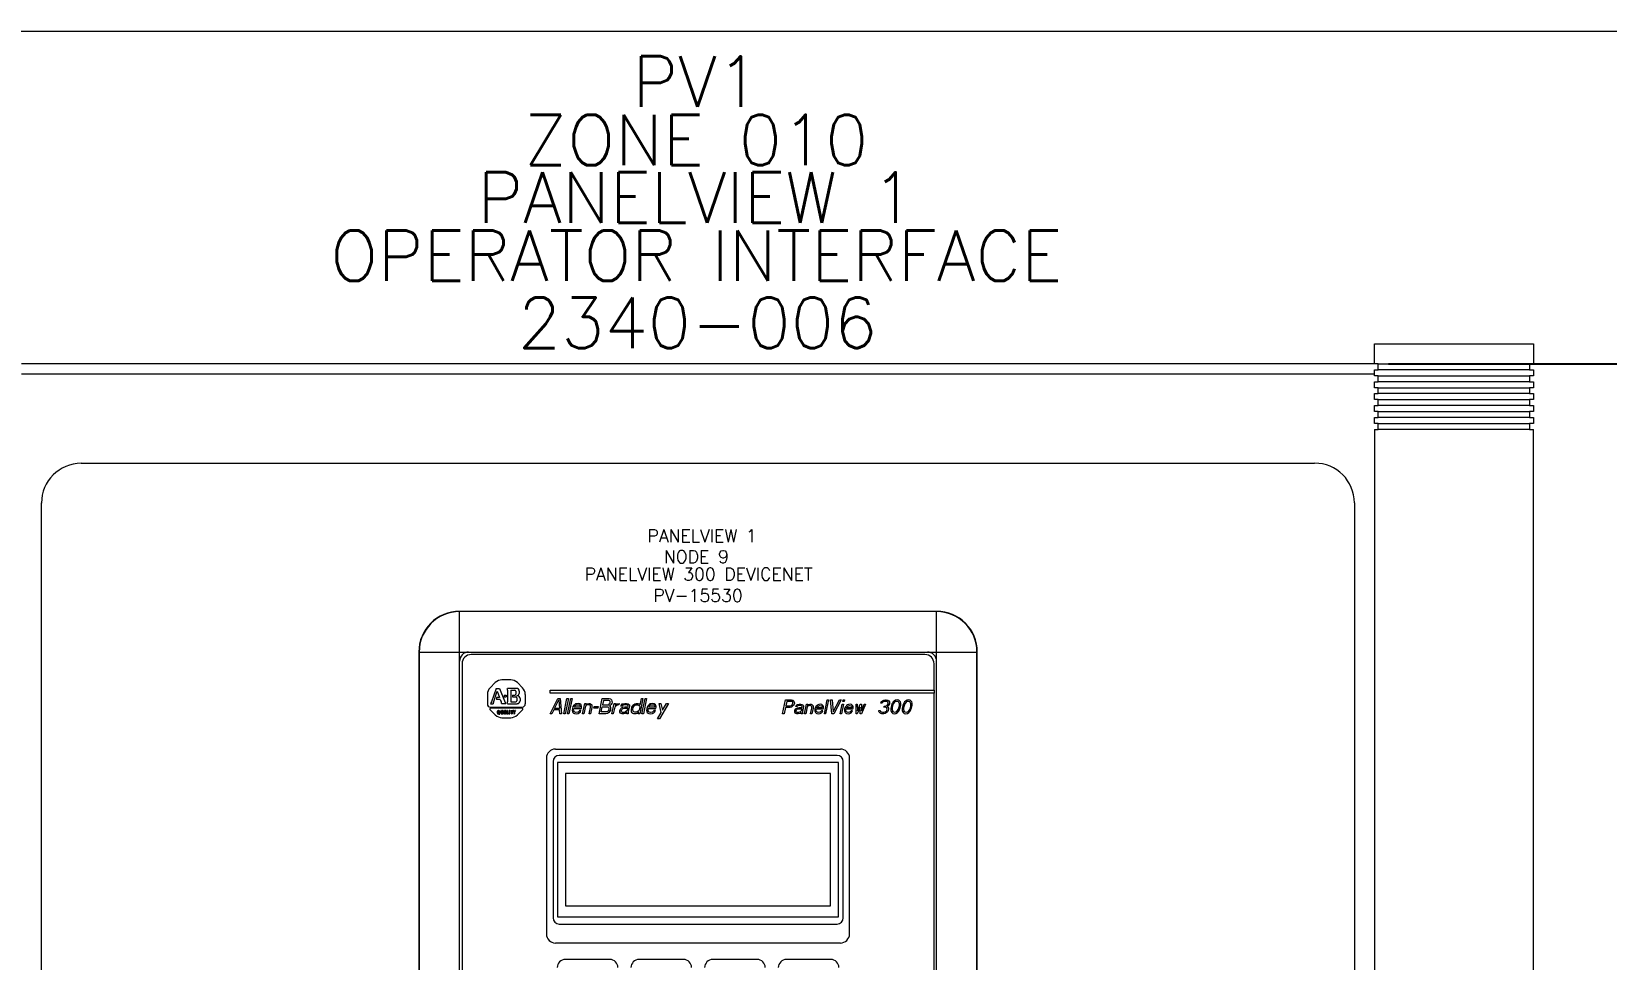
# Model space of a CAD drawing. Header units: inches. Extents: x 0 to 51, y 0 to 34.5.
# Drawn here: x 9.41 to 24.99, y 25.31 to 34.5 of the extents above; entities that cross this region are included whole.
import ezdxf
from ezdxf.enums import TextEntityAlignment as Align

# ---------------------------------------------------------------- set-up
doc = ezdxf.new("R2010")
doc.units = ezdxf.units.IN
doc.header["$MEASUREMENT"] = 0
doc.layers.get('0').update_dxf_attribs({"lineweight": 5})
doc.layers.get('Defpoints').update_dxf_attribs({"lineweight": 5})
for name, color, linetype, lineweight in [('DESC', 1, 'Continuous', 5), ('LOC', 252, 'Continuous', 5), ('PDESC', 1, 'Continuous', 5), ('PSYMS', 7, 'Continuous', 5), ('PTAG', 51, 'Continuous', 5), ('SYMS', 7, 'Continuous', 5), ('TAGS', 2, 'Continuous', 5), ('Title_Block_Info', 2, 'Continuous', 5)]:
    doc.layers.add(name, color=color, linetype=linetype, lineweight=lineweight)
doc.styles.add('BASE-TXT1', font='romans.shx', dxfattribs={"width": 0.9})
doc.styles.get("Standard").update_dxf_attribs({"font": 'romans.shx'})
doc.styles.add('WD', font='romans.shx')
doc.dimstyles.new('STANDARD$0', dxfattribs={"dimtxt": 0.2, "dimasz": 0.15, "dimexe": 0.1, "dimexo": 0.1, "dimgap": 0.1, "dimtad": 0, "dimtih": 1, "dimtoh": 1, "dimzin": 0, "dimdsep": 46, "dimtxsty": 'BASE-TXT1', "dimcen": 0.09, "dimclrd": 256, "dimclre": 256, "dimclrt": 256, "dimadec": 0, "dimazin": 0, "dimtfac": 1, "dimtdec": 1, "dimtofl": 0, "dimtmove": 0, "dimatfit": 3, "dimfxl": 0, "dimtolj": 1, "dimtzin": 0, "dimarcsym": 0})

# ---------------------------------------------------------------- blocks, each defined once
blk = doc.blocks.new('pv300')
at = {"color": 7, "linetype": 'Continuous'}
for p, q in [((-2.359, -5.496), (-2.359, 2.26)), ((2.361, 2.26), (-2.359, 2.26)), ((2.361, 2.257), (-2.359, 2.257)), ((2.361, -5.496), (2.361, 2.26)), ((-2.762, 1.857), (-2.762, -5.093)), ((-2.762, 1.857), (2.764, 1.857)), ((-2.759, 1.857), (-2.759, -5.093)), ((-2.334, 1.742), (-2.334, -4.978)), ((2.246, 1.832), (-2.244, 1.832)), ((2.336, 1.479), (2.336, 1.742)), ((2.761, -5.093), (2.761, 1.857)), ((2.764, -5.093), (2.764, 1.857)), ((2.336, -4.978), (2.336, 1.449)), ((1.377, 0.834), (-1.374, 0.834)), ((-1.434, 0.774), (-1.434, -0.775)), ((-1.391, 0.764), (-1.391, -0.764)), ((1.392, 0.764), (-1.391, 0.764)), ((1.392, -0.764), (1.392, 0.764)), ((1.437, -0.775), (1.437, 0.774)), ((-1.391, -0.764), (1.392, -0.764)), ((-1.374, -0.835), (1.377, -0.835)), ((-0.872, -1.186), (-1.312, -1.186)), ((-0.143, -1.186), (-0.583, -1.186)), ((0.586, -1.186), (0.146, -1.186)), ((1.315, -1.186), (0.875, -1.186))]:
    blk.add_line(p, q, dxfattribs=at)
at = {"color": 4, "linetype": 'Continuous'}
for p, q in [((-1.853, 1.582), (-1.939, 1.582)), ((-2.084, 1.437), (-2.084, 1.344)), ((-2.005, 1.555), (-2.056, 1.504)), ((-1.996, 1.497), (-2.042, 1.364)), ((-2.024, 1.358), (-1.987, 1.469)), ((-1.996, 1.497), (-1.964, 1.497)), ((-1.995, 1.406), (-1.995, 1.389)), ((-1.963, 1.406), (-1.995, 1.406)), ((-1.987, 1.469), (-1.963, 1.406)), ((-1.964, 1.497), (-1.908, 1.359)), ((-1.919, 1.431), (-1.919, 1.415)), ((-1.919, 1.431), (-1.897, 1.431)), ((-1.919, 1.415), (-1.897, 1.415)), ((-1.897, 1.431), (-1.897, 1.415)), ((-1.796, 1.497), (-1.886, 1.497)), ((-1.883, 1.479), (-1.883, 1.363)), ((-1.85, 1.48), (-1.85, 1.364)), ((-1.85, 1.48), (-1.813, 1.48)), ((-1.836, 1.431), (-1.836, 1.415)), ((-1.836, 1.431), (-1.813, 1.431)), ((-1.836, 1.415), (-1.803, 1.415)), ((-1.803, 1.47), (-1.803, 1.441)), ((-1.788, 1.425), (-1.793, 1.425)), ((-1.793, 1.405), (-1.793, 1.374)), ((-1.736, 1.504), (-1.787, 1.555)), ((-1.769, 1.47), (-1.769, 1.448)), ((-1.709, 1.437), (-1.709, 1.344)), ((-1.462, 1.449), (-1.462, 1.479)), ((-1.462, 1.479), (2.336, 1.479)), ((2.336, 1.449), (-1.462, 1.449)), ((2.336, 1.479), (2.336, 1.449)), ((-2.058, 1.287), (-2.005, 1.235)), ((-2.054, 1.346), (-2.026, 1.346)), ((-2.053, 1.313), (-1.74, 1.313)), ((-1.74, 1.301), (-2.053, 1.301)), ((-1.956, 1.389), (-1.995, 1.389)), ((-1.985, 1.252), (-1.985, 1.271)), ((-1.977, 1.278), (-1.97, 1.278)), ((-1.977, 1.275), (-1.977, 1.252)), ((-1.977, 1.275), (-1.97, 1.275)), ((-1.977, 1.252), (-1.97, 1.252)), ((-1.97, 1.275), (-1.97, 1.252)), ((-1.962, 1.271), (-1.962, 1.252)), ((-1.956, 1.389), (-1.946, 1.363)), ((-1.951, 1.278), (-1.951, 1.252)), ((-1.943, 1.278), (-1.951, 1.278)), ((-1.943, 1.349), (-1.902, 1.349)), ((-1.943, 1.278), (-1.943, 1.248)), ((-1.936, 1.248), (-1.943, 1.248)), ((-1.936, 1.278), (-1.936, 1.248)), ((-1.928, 1.278), (-1.936, 1.278)), ((-1.928, 1.278), (-1.928, 1.252)), ((-1.913, 1.278), (-1.921, 1.245)), ((-1.902, 1.278), (-1.913, 1.278)), ((-1.913, 1.245), (-1.913, 1.248)), ((-1.913, 1.248), (-1.907, 1.248)), ((-1.912, 1.256), (-1.91, 1.267)), ((-1.908, 1.256), (-1.912, 1.256)), ((-1.91, 1.267), (-1.908, 1.256)), ((-1.906, 1.245), (-1.907, 1.248)), ((-1.902, 1.278), (-1.898, 1.245)), ((-1.891, 1.278), (-1.891, 1.245)), ((-1.883, 1.278), (-1.891, 1.278)), ((-1.885, 1.346), (-1.788, 1.346)), ((-1.883, 1.278), (-1.883, 1.248)), ((-1.876, 1.248), (-1.883, 1.248)), ((-1.876, 1.248), (-1.876, 1.245)), ((-1.868, 1.278), (-1.868, 1.245)), ((-1.861, 1.278), (-1.868, 1.278)), ((-1.861, 1.278), (-1.861, 1.245)), ((-1.853, 1.278), (-1.853, 1.275)), ((-1.853, 1.278), (-1.835, 1.278)), ((-1.846, 1.275), (-1.853, 1.275)), ((-1.85, 1.364), (-1.803, 1.364)), ((-1.846, 1.275), (-1.846, 1.245)), ((-1.838, 1.275), (-1.838, 1.245)), ((-1.835, 1.275), (-1.838, 1.275)), ((-1.835, 1.278), (-1.835, 1.275)), ((-1.831, 1.278), (-1.823, 1.26)), ((-1.823, 1.278), (-1.831, 1.278)), ((-1.823, 1.278), (-1.82, 1.269)), ((-1.823, 1.26), (-1.823, 1.245)), ((-1.82, 1.269), (-1.812, 1.278)), ((-1.805, 1.278), (-1.816, 1.264)), ((-1.816, 1.264), (-1.816, 1.245)), ((-1.805, 1.278), (-1.812, 1.278)), ((-1.787, 1.235), (-1.734, 1.287)), ((-1.76, 1.397), (-1.76, 1.374)), ((-1.462, 1.247), (-1.386, 1.397)), ((-1.446, 1.247), (-1.462, 1.247)), ((-1.426, 1.285), (-1.446, 1.247)), ((-1.37, 1.285), (-1.426, 1.285)), ((-1.421, 1.298), (-1.377, 1.384)), ((-1.37, 1.298), (-1.421, 1.298)), ((-1.386, 1.397), (-1.363, 1.397)), ((-1.377, 1.384), (-1.37, 1.298)), ((-1.367, 1.247), (-1.37, 1.285)), ((-1.35, 1.247), (-1.367, 1.247)), ((-1.363, 1.397), (-1.35, 1.247)), ((-1.327, 1.247), (-1.296, 1.397)), ((-1.313, 1.247), (-1.327, 1.247)), ((-1.281, 1.397), (-1.313, 1.247)), ((-1.296, 1.397), (-1.281, 1.397)), ((-1.291, 1.247), (-1.259, 1.397)), ((-1.277, 1.247), (-1.291, 1.247)), ((-1.245, 1.397), (-1.277, 1.247)), ((-1.259, 1.397), (-1.245, 1.397)), ((-1.243, 1.298), (-1.245, 1.279)), ((-1.245, 1.279), (-1.242, 1.266)), ((-1.237, 1.317), (-1.243, 1.298)), ((-1.242, 1.266), (-1.238, 1.26)), ((-1.238, 1.26), (-1.23, 1.253)), ((-1.228, 1.33), (-1.237, 1.317)), ((-1.231, 1.292), (-1.229, 1.298)), ((-1.23, 1.282), (-1.231, 1.292)), ((-1.228, 1.276), (-1.23, 1.282)), ((-1.23, 1.253), (-1.223, 1.25)), ((-1.229, 1.298), (-1.153, 1.298)), ((-1.221, 1.336), (-1.228, 1.33)), ((-1.222, 1.266), (-1.228, 1.276)), ((-1.224, 1.311), (-1.223, 1.314)), ((-1.165, 1.311), (-1.224, 1.311)), ((-1.223, 1.314), (-1.219, 1.32)), ((-1.223, 1.25), (-1.206, 1.247)), ((-1.217, 1.263), (-1.222, 1.266)), ((-1.211, 1.343), (-1.221, 1.336)), ((-1.219, 1.32), (-1.209, 1.33)), ((-1.207, 1.26), (-1.217, 1.263)), ((-1.202, 1.346), (-1.211, 1.343)), ((-1.209, 1.33), (-1.202, 1.333)), ((-1.186, 1.263), (-1.207, 1.26)), ((-1.206, 1.247), (-1.186, 1.25)), ((-1.185, 1.349), (-1.202, 1.346)), ((-1.202, 1.333), (-1.19, 1.336)), ((-1.19, 1.336), (-1.174, 1.333)), ((-1.176, 1.269), (-1.186, 1.263)), ((-1.186, 1.25), (-1.174, 1.256)), ((-1.169, 1.346), (-1.185, 1.349)), ((-1.172, 1.279), (-1.176, 1.269)), ((-1.174, 1.333), (-1.167, 1.327)), ((-1.174, 1.256), (-1.163, 1.266)), ((-1.158, 1.279), (-1.172, 1.279)), ((-1.157, 1.336), (-1.169, 1.346)), ((-1.167, 1.327), (-1.163, 1.317)), ((-1.163, 1.317), (-1.165, 1.311)), ((-1.163, 1.266), (-1.158, 1.279)), ((-1.151, 1.323), (-1.157, 1.336)), ((-1.153, 1.298), (-1.151, 1.311)), ((-1.151, 1.311), (-1.151, 1.323)), ((-1.142, 1.247), (-1.12, 1.349)), ((-1.128, 1.247), (-1.142, 1.247)), ((-1.112, 1.32), (-1.128, 1.247)), ((-1.12, 1.349), (-1.106, 1.349)), ((-1.105, 1.327), (-1.112, 1.32)), ((-1.106, 1.349), (-1.109, 1.333)), ((-1.109, 1.333), (-1.102, 1.339)), ((-1.095, 1.333), (-1.105, 1.327)), ((-1.102, 1.339), (-1.093, 1.346)), ((-1.083, 1.336), (-1.095, 1.333)), ((-1.093, 1.346), (-1.081, 1.349)), ((-1.073, 1.333), (-1.083, 1.336)), ((-1.081, 1.349), (-1.069, 1.349)), ((-1.077, 1.247), (-1.064, 1.307)), ((-1.063, 1.247), (-1.077, 1.247)), ((-1.068, 1.33), (-1.073, 1.333)), ((-1.069, 1.349), (-1.062, 1.346)), ((-1.064, 1.323), (-1.068, 1.33)), ((-1.064, 1.307), (-1.064, 1.323)), ((-1.05, 1.307), (-1.063, 1.247)), ((-1.062, 1.346), (-1.055, 1.339)), ((-1.055, 1.339), (-1.05, 1.333)), ((-1.05, 1.333), (-1.05, 1.323)), ((-1.05, 1.323), (-1.05, 1.307)), ((-1.029, 1.301), (-1.026, 1.317)), ((-0.99, 1.301), (-1.029, 1.301)), ((-1.026, 1.317), (-0.986, 1.317)), ((-0.986, 1.317), (-0.99, 1.301)), ((-0.979, 1.247), (-0.947, 1.397)), ((-0.911, 1.247), (-0.979, 1.247)), ((-0.958, 1.266), (-0.948, 1.314)), ((-0.904, 1.266), (-0.958, 1.266)), ((-0.948, 1.314), (-0.894, 1.314)), ((-0.947, 1.397), (-0.879, 1.397)), ((-0.934, 1.378), (-0.943, 1.333)), ((-0.943, 1.333), (-0.89, 1.333)), ((-0.881, 1.378), (-0.934, 1.378)), ((-0.896, 1.25), (-0.911, 1.247)), ((-0.895, 1.269), (-0.904, 1.266)), ((-0.883, 1.26), (-0.896, 1.25)), ((-0.888, 1.276), (-0.895, 1.269)), ((-0.894, 1.314), (-0.886, 1.311)), ((-0.89, 1.333), (-0.881, 1.336)), ((-0.883, 1.285), (-0.888, 1.276)), ((-0.886, 1.311), (-0.882, 1.304)), ((-0.881, 1.295), (-0.883, 1.285)), ((-0.872, 1.272), (-0.883, 1.26)), ((-0.882, 1.304), (-0.881, 1.295)), ((-0.873, 1.374), (-0.881, 1.378)), ((-0.881, 1.336), (-0.874, 1.343)), ((-0.879, 1.397), (-0.866, 1.394)), ((-0.869, 1.327), (-0.875, 1.323)), ((-0.875, 1.323), (-0.87, 1.32)), ((-0.874, 1.343), (-0.869, 1.352)), ((-0.869, 1.368), (-0.873, 1.374)), ((-0.867, 1.282), (-0.872, 1.272)), ((-0.87, 1.32), (-0.865, 1.307)), ((-0.868, 1.359), (-0.869, 1.368)), ((-0.869, 1.352), (-0.868, 1.359)), ((-0.858, 1.339), (-0.869, 1.327)), ((-0.864, 1.298), (-0.867, 1.282)), ((-0.866, 1.394), (-0.857, 1.384)), ((-0.865, 1.307), (-0.864, 1.298)), ((-0.853, 1.349), (-0.858, 1.339)), ((-0.857, 1.384), (-0.851, 1.371)), ((-0.85, 1.362), (-0.853, 1.349)), ((-0.852, 1.247), (-0.83, 1.349)), ((-0.838, 1.247), (-0.852, 1.247)), ((-0.851, 1.371), (-0.85, 1.362)), ((-0.824, 1.311), (-0.838, 1.247)), ((-0.83, 1.349), (-0.816, 1.349)), ((-0.813, 1.323), (-0.824, 1.311)), ((-0.816, 1.349), (-0.82, 1.33)), ((-0.82, 1.33), (-0.813, 1.336)), ((-0.813, 1.336), (-0.804, 1.343)), ((-0.801, 1.33), (-0.813, 1.323)), ((-0.804, 1.343), (-0.795, 1.346)), ((-0.783, 1.333), (-0.801, 1.33)), ((-0.795, 1.346), (-0.78, 1.349)), ((-0.78, 1.349), (-0.783, 1.333)), ((-0.773, 1.276), (-0.771, 1.285)), ((-0.773, 1.263), (-0.773, 1.276)), ((-0.766, 1.253), (-0.773, 1.263)), ((-0.771, 1.285), (-0.762, 1.298)), ((-0.761, 1.25), (-0.766, 1.253)), ((-0.763, 1.323), (-0.761, 1.33)), ((-0.749, 1.323), (-0.763, 1.323)), ((-0.762, 1.298), (-0.756, 1.304)), ((-0.761, 1.33), (-0.757, 1.336)), ((-0.751, 1.247), (-0.761, 1.25)), ((-0.759, 1.272), (-0.758, 1.279)), ((-0.758, 1.266), (-0.759, 1.272)), ((-0.758, 1.279), (-0.753, 1.288)), ((-0.748, 1.26), (-0.758, 1.266)), ((-0.757, 1.336), (-0.75, 1.343)), ((-0.756, 1.304), (-0.743, 1.311)), ((-0.753, 1.288), (-0.746, 1.295)), ((-0.734, 1.247), (-0.751, 1.247)), ((-0.75, 1.343), (-0.744, 1.346)), ((-0.744, 1.33), (-0.749, 1.323)), ((-0.731, 1.26), (-0.748, 1.26)), ((-0.746, 1.295), (-0.74, 1.298)), ((-0.744, 1.346), (-0.724, 1.349)), ((-0.738, 1.333), (-0.744, 1.33)), ((-0.743, 1.311), (-0.725, 1.314)), ((-0.74, 1.298), (-0.728, 1.301)), ((-0.726, 1.336), (-0.738, 1.333)), ((-0.719, 1.25), (-0.734, 1.247)), ((-0.716, 1.266), (-0.731, 1.26)), ((-0.728, 1.301), (-0.697, 1.301)), ((-0.709, 1.336), (-0.726, 1.336)), ((-0.725, 1.314), (-0.694, 1.314)), ((-0.724, 1.349), (-0.707, 1.349)), ((-0.709, 1.256), (-0.719, 1.25)), ((-0.705, 1.276), (-0.716, 1.266)), ((-0.699, 1.333), (-0.709, 1.336)), ((-0.705, 1.263), (-0.709, 1.256)), ((-0.707, 1.349), (-0.69, 1.346)), ((-0.701, 1.282), (-0.705, 1.276)), ((-0.704, 1.253), (-0.705, 1.263)), ((-0.703, 1.247), (-0.704, 1.253)), ((-0.689, 1.247), (-0.703, 1.247)), ((-0.697, 1.301), (-0.701, 1.282)), ((-0.694, 1.33), (-0.699, 1.333)), ((-0.692, 1.323), (-0.694, 1.33)), ((-0.694, 1.314), (-0.692, 1.323)), ((-0.69, 1.346), (-0.683, 1.339)), ((-0.689, 1.272), (-0.69, 1.256)), ((-0.69, 1.256), (-0.689, 1.247)), ((-0.678, 1.323), (-0.689, 1.272)), ((-0.683, 1.339), (-0.679, 1.333)), ((-0.679, 1.333), (-0.678, 1.323)), ((-0.658, 1.285), (-0.653, 1.311)), ((-0.658, 1.272), (-0.658, 1.285)), ((-0.657, 1.266), (-0.658, 1.272)), ((-0.65, 1.256), (-0.657, 1.266)), ((-0.653, 1.311), (-0.647, 1.323)), ((-0.643, 1.25), (-0.65, 1.256)), ((-0.647, 1.323), (-0.643, 1.33)), ((-0.644, 1.288), (-0.64, 1.307)), ((-0.641, 1.272), (-0.644, 1.288)), ((-0.643, 1.33), (-0.633, 1.339)), ((-0.633, 1.247), (-0.643, 1.25)), ((-0.634, 1.266), (-0.641, 1.272)), ((-0.64, 1.307), (-0.635, 1.317)), ((-0.635, 1.317), (-0.627, 1.327)), ((-0.624, 1.263), (-0.634, 1.266)), ((-0.633, 1.339), (-0.623, 1.346)), ((-0.616, 1.247), (-0.633, 1.247)), ((-0.627, 1.327), (-0.614, 1.333)), ((-0.612, 1.263), (-0.624, 1.263)), ((-0.623, 1.346), (-0.611, 1.349)), ((-0.604, 1.25), (-0.616, 1.247)), ((-0.614, 1.333), (-0.598, 1.333)), ((-0.601, 1.266), (-0.612, 1.263)), ((-0.611, 1.349), (-0.594, 1.349)), ((-0.598, 1.253), (-0.604, 1.25)), ((-0.591, 1.272), (-0.601, 1.266)), ((-0.598, 1.333), (-0.587, 1.33)), ((-0.591, 1.26), (-0.598, 1.253)), ((-0.594, 1.349), (-0.584, 1.346)), ((-0.583, 1.282), (-0.591, 1.272)), ((-0.586, 1.266), (-0.591, 1.26)), ((-0.591, 1.247), (-0.586, 1.266)), ((-0.576, 1.247), (-0.591, 1.247)), ((-0.587, 1.33), (-0.58, 1.323)), ((-0.584, 1.346), (-0.579, 1.343)), ((-0.576, 1.314), (-0.583, 1.282)), ((-0.58, 1.323), (-0.576, 1.314)), ((-0.579, 1.343), (-0.574, 1.336)), ((-0.545, 1.397), (-0.576, 1.247)), ((-0.574, 1.336), (-0.573, 1.33)), ((-0.573, 1.33), (-0.559, 1.397)), ((-0.559, 1.397), (-0.545, 1.397)), ((-0.554, 1.247), (-0.522, 1.397)), ((-0.54, 1.247), (-0.554, 1.247)), ((-0.508, 1.397), (-0.54, 1.247)), ((-0.522, 1.397), (-0.508, 1.397)), ((-0.507, 1.298), (-0.508, 1.279)), ((-0.508, 1.279), (-0.505, 1.266)), ((-0.5, 1.317), (-0.507, 1.298)), ((-0.505, 1.266), (-0.501, 1.26)), ((-0.501, 1.26), (-0.494, 1.253)), ((-0.491, 1.33), (-0.5, 1.317)), ((-0.494, 1.292), (-0.492, 1.298)), ((-0.493, 1.282), (-0.494, 1.292)), ((-0.494, 1.253), (-0.486, 1.25)), ((-0.492, 1.276), (-0.493, 1.282)), ((-0.492, 1.298), (-0.417, 1.298)), ((-0.485, 1.266), (-0.492, 1.276)), ((-0.484, 1.336), (-0.491, 1.33)), ((-0.487, 1.311), (-0.486, 1.314)), ((-0.428, 1.311), (-0.487, 1.311)), ((-0.486, 1.314), (-0.482, 1.32)), ((-0.486, 1.25), (-0.47, 1.247)), ((-0.48, 1.263), (-0.485, 1.266)), ((-0.475, 1.343), (-0.484, 1.336)), ((-0.482, 1.32), (-0.472, 1.33)), ((-0.47, 1.26), (-0.48, 1.263)), ((-0.465, 1.346), (-0.475, 1.343)), ((-0.472, 1.33), (-0.465, 1.333)), ((-0.449, 1.263), (-0.47, 1.26)), ((-0.47, 1.247), (-0.449, 1.25)), ((-0.448, 1.349), (-0.465, 1.346)), ((-0.465, 1.333), (-0.453, 1.336)), ((-0.453, 1.336), (-0.437, 1.333)), ((-0.44, 1.269), (-0.449, 1.263)), ((-0.449, 1.25), (-0.437, 1.256)), ((-0.432, 1.346), (-0.448, 1.349)), ((-0.435, 1.279), (-0.44, 1.269)), ((-0.437, 1.333), (-0.43, 1.327)), ((-0.437, 1.256), (-0.426, 1.266)), ((-0.421, 1.279), (-0.435, 1.279)), ((-0.42, 1.336), (-0.432, 1.346)), ((-0.43, 1.327), (-0.427, 1.317)), ((-0.427, 1.317), (-0.428, 1.311)), ((-0.426, 1.266), (-0.421, 1.279)), ((-0.414, 1.323), (-0.42, 1.336)), ((-0.417, 1.298), (-0.414, 1.311)), ((-0.414, 1.311), (-0.414, 1.323)), ((-0.399, 1.196), (-0.363, 1.26)), ((-0.363, 1.26), (-0.383, 1.349)), ((-0.383, 1.349), (-0.366, 1.349)), ((-0.293, 1.349), (-0.382, 1.196)), ((-0.366, 1.349), (-0.35, 1.282)), ((-0.35, 1.282), (-0.31, 1.349)), ((-0.31, 1.349), (-0.293, 1.349)), ((0.836, 1.247), (0.865, 1.384)), ((0.852, 1.247), (0.836, 1.247)), ((0.865, 1.308), (0.852, 1.247)), ((0.865, 1.384), (0.927, 1.384)), ((0.911, 1.308), (0.865, 1.308)), ((0.878, 1.369), (0.868, 1.326)), ((0.868, 1.326), (0.917, 1.326)), ((0.927, 1.369), (0.878, 1.369)), ((0.924, 1.311), (0.911, 1.308)), ((0.917, 1.326), (0.926, 1.329)), ((0.937, 1.32), (0.924, 1.311)), ((0.926, 1.329), (0.932, 1.334)), ((0.927, 1.384), (0.939, 1.381)), ((0.934, 1.367), (0.927, 1.369)), ((0.932, 1.334), (0.936, 1.343)), ((0.938, 1.361), (0.934, 1.367)), ((0.936, 1.343), (0.938, 1.352)), ((0.947, 1.332), (0.937, 1.32)), ((0.938, 1.352), (0.938, 1.361)), ((0.939, 1.381), (0.948, 1.372)), ((0.951, 1.34), (0.947, 1.332)), ((0.948, 1.372), (0.953, 1.361)), ((0.954, 1.352), (0.951, 1.34)), ((0.953, 1.361), (0.954, 1.352)), ((0.958, 1.273), (0.959, 1.282)), ((0.958, 1.261), (0.958, 1.273)), ((0.964, 1.253), (0.958, 1.261)), ((0.959, 1.282), (0.967, 1.294)), ((0.968, 1.25), (0.964, 1.253)), ((0.967, 1.317), (0.968, 1.323)), ((0.98, 1.317), (0.967, 1.317)), ((0.967, 1.294), (0.973, 1.299)), ((0.968, 1.323), (0.972, 1.329)), ((0.978, 1.247), (0.968, 1.25)), ((0.97, 1.27), (0.971, 1.276)), ((0.971, 1.264), (0.97, 1.27)), ((0.971, 1.276), (0.976, 1.285)), ((0.98, 1.259), (0.971, 1.264)), ((0.972, 1.329), (0.978, 1.334)), ((0.973, 1.299), (0.985, 1.305)), ((0.976, 1.285), (0.982, 1.291)), ((0.978, 1.334), (0.984, 1.337)), ((0.993, 1.247), (0.978, 1.247)), ((0.984, 1.323), (0.98, 1.317)), ((0.996, 1.259), (0.98, 1.259)), ((0.982, 1.291), (0.988, 1.294)), ((0.984, 1.337), (1.003, 1.34)), ((0.989, 1.326), (0.984, 1.323)), ((0.985, 1.305), (1.001, 1.308)), ((0.988, 1.294), (0.999, 1.296)), ((1, 1.329), (0.989, 1.326)), ((1.007, 1.25), (0.993, 1.247)), ((1.01, 1.264), (0.996, 1.259)), ((0.999, 1.296), (1.027, 1.296)), ((1.016, 1.329), (1, 1.329)), ((1.001, 1.308), (1.029, 1.308)), ((1.003, 1.34), (1.018, 1.34)), ((1.016, 1.256), (1.007, 1.25)), ((1.019, 1.273), (1.01, 1.264)), ((1.025, 1.326), (1.016, 1.329)), ((1.019, 1.261), (1.016, 1.256)), ((1.018, 1.34), (1.033, 1.337)), ((1.023, 1.279), (1.019, 1.273)), ((1.02, 1.253), (1.019, 1.261)), ((1.021, 1.247), (1.02, 1.253)), ((1.034, 1.247), (1.021, 1.247)), ((1.027, 1.296), (1.023, 1.279)), ((1.03, 1.323), (1.025, 1.326)), ((1.029, 1.308), (1.031, 1.317)), ((1.031, 1.317), (1.03, 1.323)), ((1.033, 1.337), (1.039, 1.332)), ((1.044, 1.317), (1.034, 1.27)), ((1.034, 1.27), (1.034, 1.256)), ((1.034, 1.256), (1.034, 1.247)), ((1.039, 1.332), (1.043, 1.326)), ((1.043, 1.326), (1.044, 1.317)), ((1.055, 1.247), (1.075, 1.34)), ((1.068, 1.247), (1.055, 1.247)), ((1.082, 1.314), (1.068, 1.247)), ((1.075, 1.34), (1.088, 1.34)), ((1.088, 1.32), (1.082, 1.314)), ((1.088, 1.34), (1.085, 1.326)), ((1.085, 1.326), (1.091, 1.332)), ((1.097, 1.326), (1.088, 1.32)), ((1.091, 1.332), (1.1, 1.337)), ((1.108, 1.329), (1.097, 1.326)), ((1.1, 1.337), (1.111, 1.34)), ((1.118, 1.326), (1.108, 1.329)), ((1.111, 1.34), (1.121, 1.34)), ((1.114, 1.247), (1.126, 1.302)), ((1.127, 1.247), (1.114, 1.247)), ((1.123, 1.323), (1.118, 1.326)), ((1.121, 1.34), (1.128, 1.337)), ((1.126, 1.317), (1.123, 1.323)), ((1.126, 1.302), (1.126, 1.317)), ((1.139, 1.302), (1.127, 1.247)), ((1.128, 1.337), (1.135, 1.332)), ((1.135, 1.332), (1.139, 1.326)), ((1.139, 1.326), (1.139, 1.317)), ((1.139, 1.317), (1.139, 1.302)), ((1.158, 1.294), (1.156, 1.276)), ((1.156, 1.276), (1.159, 1.264)), ((1.164, 1.311), (1.158, 1.294)), ((1.159, 1.264), (1.163, 1.259)), ((1.163, 1.259), (1.169, 1.253)), ((1.171, 1.323), (1.164, 1.311)), ((1.169, 1.288), (1.17, 1.294)), ((1.17, 1.279), (1.169, 1.288)), ((1.169, 1.253), (1.177, 1.25)), ((1.17, 1.294), (1.24, 1.294)), ((1.171, 1.273), (1.17, 1.279)), ((1.178, 1.329), (1.171, 1.323)), ((1.177, 1.264), (1.171, 1.273)), ((1.175, 1.305), (1.176, 1.308)), ((1.229, 1.305), (1.175, 1.305)), ((1.176, 1.308), (1.18, 1.314)), ((1.182, 1.261), (1.177, 1.264)), ((1.177, 1.25), (1.191, 1.247)), ((1.187, 1.334), (1.178, 1.329)), ((1.18, 1.314), (1.189, 1.323)), ((1.191, 1.259), (1.182, 1.261)), ((1.195, 1.337), (1.187, 1.334)), ((1.189, 1.323), (1.195, 1.326)), ((1.21, 1.261), (1.191, 1.259)), ((1.191, 1.247), (1.21, 1.25)), ((1.211, 1.34), (1.195, 1.337)), ((1.195, 1.326), (1.206, 1.329)), ((1.206, 1.329), (1.221, 1.326)), ((1.219, 1.267), (1.21, 1.261)), ((1.21, 1.25), (1.222, 1.256)), ((1.226, 1.337), (1.211, 1.34)), ((1.223, 1.276), (1.219, 1.267)), ((1.221, 1.326), (1.227, 1.32)), ((1.222, 1.256), (1.231, 1.264)), ((1.236, 1.276), (1.223, 1.276)), ((1.237, 1.329), (1.226, 1.337)), ((1.227, 1.32), (1.231, 1.311)), ((1.231, 1.311), (1.229, 1.305)), ((1.231, 1.264), (1.236, 1.276)), ((1.242, 1.317), (1.237, 1.329)), ((1.24, 1.294), (1.242, 1.305)), ((1.242, 1.305), (1.242, 1.317)), ((1.251, 1.247), (1.28, 1.384)), ((1.263, 1.247), (1.251, 1.247)), ((1.293, 1.384), (1.263, 1.247)), ((1.28, 1.384), (1.293, 1.384)), ((1.325, 1.247), (1.313, 1.384)), ((1.313, 1.384), (1.329, 1.384)), ((1.346, 1.247), (1.325, 1.247)), ((1.329, 1.384), (1.339, 1.264)), ((1.339, 1.264), (1.401, 1.384)), ((1.416, 1.384), (1.346, 1.247)), ((1.401, 1.384), (1.416, 1.384)), ((1.408, 1.247), (1.427, 1.34)), ((1.42, 1.247), (1.408, 1.247)), ((1.44, 1.34), (1.42, 1.247)), ((1.427, 1.34), (1.44, 1.34)), ((1.434, 1.369), (1.437, 1.384)), ((1.446, 1.369), (1.434, 1.369)), ((1.437, 1.384), (1.45, 1.384)), ((1.45, 1.384), (1.446, 1.369)), ((1.451, 1.294), (1.45, 1.276)), ((1.45, 1.276), (1.452, 1.264)), ((1.457, 1.311), (1.451, 1.294)), ((1.452, 1.264), (1.456, 1.259)), ((1.456, 1.259), (1.463, 1.253)), ((1.465, 1.323), (1.457, 1.311)), ((1.463, 1.288), (1.464, 1.294)), ((1.463, 1.279), (1.463, 1.288)), ((1.465, 1.273), (1.463, 1.279)), ((1.463, 1.253), (1.47, 1.25)), ((1.464, 1.294), (1.533, 1.294)), ((1.471, 1.329), (1.465, 1.323)), ((1.47, 1.264), (1.465, 1.273)), ((1.469, 1.308), (1.473, 1.314)), ((1.469, 1.305), (1.469, 1.308)), ((1.523, 1.305), (1.469, 1.305)), ((1.475, 1.261), (1.47, 1.264)), ((1.47, 1.25), (1.485, 1.247)), ((1.48, 1.334), (1.471, 1.329)), ((1.473, 1.314), (1.483, 1.323)), ((1.485, 1.259), (1.475, 1.261)), ((1.489, 1.337), (1.48, 1.334)), ((1.483, 1.323), (1.489, 1.326)), ((1.503, 1.261), (1.485, 1.259)), ((1.485, 1.247), (1.503, 1.25)), ((1.505, 1.34), (1.489, 1.337)), ((1.489, 1.326), (1.5, 1.329)), ((1.5, 1.329), (1.514, 1.326)), ((1.512, 1.267), (1.503, 1.261)), ((1.503, 1.25), (1.515, 1.256)), ((1.519, 1.337), (1.505, 1.34)), ((1.517, 1.276), (1.512, 1.267)), ((1.514, 1.326), (1.521, 1.32)), ((1.515, 1.256), (1.524, 1.264)), ((1.53, 1.276), (1.517, 1.276)), ((1.53, 1.329), (1.519, 1.337)), ((1.521, 1.32), (1.524, 1.311)), ((1.524, 1.311), (1.523, 1.305)), ((1.524, 1.264), (1.53, 1.276)), ((1.536, 1.317), (1.53, 1.329)), ((1.533, 1.294), (1.536, 1.305)), ((1.536, 1.305), (1.536, 1.317)), ((1.564, 1.247), (1.564, 1.34)), ((1.564, 1.34), (1.577, 1.34)), ((1.577, 1.247), (1.564, 1.247)), ((1.577, 1.34), (1.578, 1.276)), ((1.604, 1.311), (1.577, 1.247)), ((1.578, 1.276), (1.605, 1.34)), ((1.606, 1.311), (1.604, 1.311)), ((1.605, 1.34), (1.618, 1.34)), ((1.606, 1.247), (1.606, 1.311)), ((1.619, 1.247), (1.606, 1.247)), ((1.617, 1.276), (1.646, 1.34)), ((1.618, 1.34), (1.617, 1.276)), ((1.659, 1.34), (1.619, 1.247)), ((1.646, 1.34), (1.659, 1.34)), ((1.791, 1.27), (1.79, 1.279)), ((1.79, 1.279), (1.803, 1.279)), ((1.794, 1.261), (1.791, 1.27)), ((1.801, 1.256), (1.794, 1.261)), ((1.81, 1.25), (1.801, 1.256)), ((1.803, 1.279), (1.804, 1.273)), ((1.804, 1.273), (1.808, 1.267)), ((1.808, 1.352), (1.813, 1.364)), ((1.821, 1.352), (1.808, 1.352)), ((1.808, 1.267), (1.813, 1.264)), ((1.819, 1.247), (1.81, 1.25)), ((1.813, 1.364), (1.826, 1.375)), ((1.813, 1.264), (1.825, 1.261)), ((1.84, 1.247), (1.819, 1.247)), ((1.828, 1.361), (1.821, 1.352)), ((1.825, 1.261), (1.84, 1.261)), ((1.826, 1.375), (1.838, 1.381)), ((1.837, 1.367), (1.828, 1.361)), ((1.85, 1.369), (1.837, 1.367)), ((1.838, 1.381), (1.856, 1.384)), ((1.838, 1.311), (1.841, 1.323)), ((1.848, 1.311), (1.838, 1.311)), ((1.84, 1.261), (1.854, 1.264)), ((1.851, 1.25), (1.84, 1.247)), ((1.841, 1.323), (1.851, 1.323)), ((1.863, 1.308), (1.848, 1.311)), ((1.861, 1.369), (1.85, 1.369)), ((1.851, 1.323), (1.868, 1.329)), ((1.862, 1.256), (1.851, 1.25)), ((1.854, 1.264), (1.86, 1.267)), ((1.856, 1.384), (1.861, 1.384)), ((1.86, 1.267), (1.866, 1.273)), ((1.861, 1.384), (1.879, 1.381)), ((1.873, 1.367), (1.861, 1.369)), ((1.871, 1.261), (1.862, 1.256)), ((1.87, 1.302), (1.863, 1.308)), ((1.866, 1.273), (1.87, 1.279)), ((1.868, 1.329), (1.874, 1.334)), ((1.882, 1.326), (1.87, 1.317)), ((1.87, 1.317), (1.882, 1.311)), ((1.872, 1.291), (1.87, 1.302)), ((1.87, 1.279), (1.872, 1.291)), ((1.878, 1.27), (1.871, 1.261)), ((1.879, 1.361), (1.873, 1.367)), ((1.874, 1.334), (1.882, 1.346)), ((1.883, 1.279), (1.878, 1.27)), ((1.879, 1.381), (1.888, 1.375)), ((1.883, 1.352), (1.879, 1.361)), ((1.882, 1.346), (1.883, 1.352)), ((1.889, 1.334), (1.882, 1.326)), ((1.882, 1.311), (1.885, 1.302)), ((1.885, 1.291), (1.883, 1.279)), ((1.885, 1.302), (1.885, 1.291)), ((1.888, 1.375), (1.896, 1.364)), ((1.894, 1.346), (1.889, 1.334)), ((1.896, 1.352), (1.894, 1.346)), ((1.896, 1.364), (1.896, 1.352)), ((1.914, 1.329), (1.908, 1.302)), ((1.908, 1.302), (1.908, 1.288)), ((1.908, 1.288), (1.908, 1.279)), ((1.908, 1.279), (1.911, 1.267)), ((1.911, 1.267), (1.917, 1.259)), ((1.92, 1.343), (1.914, 1.329)), ((1.917, 1.259), (1.928, 1.25)), ((1.924, 1.352), (1.92, 1.343)), ((1.922, 1.305), (1.921, 1.288)), ((1.921, 1.288), (1.927, 1.27)), ((1.926, 1.326), (1.922, 1.305)), ((1.932, 1.364), (1.924, 1.352)), ((1.932, 1.343), (1.926, 1.326)), ((1.927, 1.27), (1.934, 1.264)), ((1.928, 1.25), (1.943, 1.247)), ((1.941, 1.372), (1.932, 1.364)), ((1.946, 1.361), (1.932, 1.343)), ((1.934, 1.264), (1.946, 1.261)), ((1.956, 1.381), (1.941, 1.372)), ((1.943, 1.247), (1.959, 1.25)), ((1.955, 1.367), (1.946, 1.361)), ((1.946, 1.261), (1.959, 1.264)), ((1.969, 1.369), (1.955, 1.367)), ((1.972, 1.384), (1.956, 1.381)), ((1.959, 1.264), (1.968, 1.27)), ((1.959, 1.25), (1.974, 1.259)), ((1.968, 1.27), (1.982, 1.288)), ((1.981, 1.367), (1.969, 1.369)), ((1.987, 1.381), (1.972, 1.384)), ((1.974, 1.259), (1.983, 1.267)), ((1.988, 1.361), (1.981, 1.367)), ((1.982, 1.288), (1.989, 1.305)), ((1.983, 1.267), (1.991, 1.279)), ((1.998, 1.372), (1.987, 1.381)), ((1.994, 1.343), (1.988, 1.361)), ((1.989, 1.305), (1.993, 1.326)), ((1.991, 1.279), (1.995, 1.288)), ((1.993, 1.326), (1.994, 1.343)), ((1.995, 1.288), (2.001, 1.302)), ((2.004, 1.364), (1.998, 1.372)), ((2.001, 1.302), (2.006, 1.329)), ((2.006, 1.352), (2.004, 1.364)), ((2.007, 1.343), (2.006, 1.352)), ((2.006, 1.329), (2.007, 1.343)), ((2.027, 1.329), (2.021, 1.302)), ((2.021, 1.302), (2.021, 1.288)), ((2.021, 1.288), (2.022, 1.279)), ((2.022, 1.279), (2.024, 1.267)), ((2.024, 1.267), (2.03, 1.259)), ((2.033, 1.343), (2.027, 1.329)), ((2.03, 1.259), (2.041, 1.25)), ((2.037, 1.352), (2.033, 1.343)), ((2.035, 1.305), (2.034, 1.288)), ((2.034, 1.288), (2.04, 1.27)), ((2.039, 1.326), (2.035, 1.305)), ((2.045, 1.364), (2.037, 1.352)), ((2.046, 1.343), (2.039, 1.326)), ((2.04, 1.27), (2.047, 1.264)), ((2.041, 1.25), (2.056, 1.247)), ((2.054, 1.372), (2.045, 1.364)), ((2.06, 1.361), (2.046, 1.343)), ((2.047, 1.264), (2.059, 1.261)), ((2.069, 1.381), (2.054, 1.372)), ((2.056, 1.247), (2.072, 1.25)), ((2.059, 1.261), (2.073, 1.264)), ((2.069, 1.367), (2.06, 1.361)), ((2.085, 1.384), (2.069, 1.381)), ((2.082, 1.369), (2.069, 1.367)), ((2.072, 1.25), (2.087, 1.259)), ((2.073, 1.264), (2.082, 1.27)), ((2.094, 1.367), (2.082, 1.369)), ((2.082, 1.27), (2.096, 1.288)), ((2.1, 1.381), (2.085, 1.384)), ((2.087, 1.259), (2.096, 1.267)), ((2.101, 1.361), (2.094, 1.367)), ((2.096, 1.288), (2.102, 1.305)), ((2.096, 1.267), (2.104, 1.279)), ((2.111, 1.372), (2.1, 1.381)), ((2.107, 1.343), (2.101, 1.361)), ((2.102, 1.305), (2.106, 1.326)), ((2.104, 1.279), (2.108, 1.288)), ((2.106, 1.326), (2.107, 1.343)), ((2.108, 1.288), (2.114, 1.302)), ((2.117, 1.364), (2.111, 1.372)), ((2.114, 1.302), (2.12, 1.329)), ((2.12, 1.352), (2.117, 1.364)), ((2.12, 1.343), (2.12, 1.352)), ((2.12, 1.329), (2.12, 1.343)), ((-1.973, 1.245), (-1.977, 1.245)), ((-1.97, 1.241), (-1.973, 1.245)), ((-1.97, 1.241), (-1.962, 1.241)), ((-1.965, 1.247), (-1.962, 1.241)), ((-1.943, 1.245), (-1.936, 1.245)), ((-1.939, 1.207), (-1.853, 1.207)), ((-1.921, 1.245), (-1.913, 1.245)), ((-1.906, 1.245), (-1.898, 1.245)), ((-1.891, 1.245), (-1.876, 1.245)), ((-1.868, 1.245), (-1.861, 1.245)), ((-1.846, 1.245), (-1.838, 1.245)), ((-1.823, 1.245), (-1.816, 1.245)), ((-0.382, 1.196), (-0.399, 1.196)), ((-1.5, 0.807), (-1.5, -0.933)), ((-1.41, 0.897), (1.41, 0.897)), ((1.5, -0.933), (1.5, 0.807)), ((-1.31, 0.655), (-1.31, -0.654)), ((1.31, 0.655), (-1.31, 0.655)), ((1.31, -0.654), (1.31, 0.655)), ((-1.31, -0.654), (1.31, -0.654)), ((1.41, -1.023), (-1.41, -1.023))]:
    blk.add_line(p, q, dxfattribs=at)
at = {"color": 7, "linetype": 'Continuous'}
for centre, radius, start, end in [((-2.359, 1.857), 0.403, 90, 180), ((-2.359, 1.857), 0.4, 90, 180), ((2.361, 1.857), 0.403, 0, 90), ((2.361, 1.857), 0.4, 0, 90), ((-2.269, 1.767), 0.09, 89.9855, 180), ((-2.244, 1.742), 0.09, 90, 180), ((2.246, 1.742), 0.09, 0, 90), ((2.271, 1.767), 0.09, 359.9855, 90), ((-1.374, 0.774), 0.06, 90, 180), ((1.377, 0.774), 0.06, 0, 90), ((-1.374, -0.775), 0.06, 180, 270), ((1.377, -0.775), 0.06, 270, 0), ((-1.312, -1.266), 0.08, 90, 180), ((-0.872, -1.266), 0.08, 0, 90), ((-0.583, -1.266), 0.08, 90, 180), ((-0.143, -1.266), 0.08, 0, 90), ((0.146, -1.266), 0.08, 90, 180), ((0.586, -1.266), 0.08, 0, 90), ((0.875, -1.266), 0.08, 90, 180), ((1.315, -1.266), 0.08, 0, 90)]:
    blk.add_arc(centre, radius, start, end, dxfattribs=at)
at = {"color": 4, "linetype": 'Continuous'}
for centre, radius, start, end in [((-1.939, 1.488), 0.0938, 90, 135), ((-1.853, 1.488), 0.0938, 45, 90), ((-1.99, 1.437), 0.0938, 135, 180), ((-1.937, 1.479), 0.054, 0, 19.8938), ((-1.813, 1.47), 0.00975, 0, 90), ((-1.813, 1.441), 0.00975, 270, 0), ((-1.803, 1.405), 0.00975, 0, 90), ((-1.796, 1.47), 0.0274, 0, 90), ((-1.793, 1.448), 0.0236, 270, 0), ((-1.788, 1.397), 0.0274, 0, 90), ((-1.803, 1.437), 0.0938, 0, 45), ((-2.053, 1.344), 0.0311, 180, 270), ((-2.053, 1.293), 0.00788, 90, 225), ((-2.077, 1.376), 0.0379, 308.5396, 341.0651), ((-1.989, 1.346), 0.0371, 161.5031, 180), ((-1.977, 1.271), 0.0075, 90, 180), ((-1.977, 1.252), 0.0075, 180, 270), ((-1.97, 1.271), 0.0075, 0, 90), ((-1.97, 1.252), 0.0075, 313.6028, 0), ((-1.943, 1.252), 0.0075, 180, 270), ((-1.981, 1.349), 0.0379, 0, 22.0244), ((-1.936, 1.252), 0.0075, 270, 0), ((-1.858, 1.38), 0.054, 202.0266, 214.7115), ((-1.937, 1.363), 0.054, 342.0617, 0), ((-1.803, 1.374), 0.00975, 270, 0), ((-1.788, 1.374), 0.0274, 270, 0), ((-1.74, 1.344), 0.0311, 270, 0), ((-1.74, 1.293), 0.00788, 315, 90), ((-1.939, 1.301), 0.0938, 225, 270), ((-1.853, 1.301), 0.0938, 270, 315), ((-1.41, 0.807), 0.09, 90, 180), ((1.41, 0.807), 0.09, 0, 90), ((-1.41, -0.933), 0.09, 180, 270), ((1.41, -0.933), 0.09, 270, 0)]:
    blk.add_arc(centre, radius, start, end, dxfattribs=at)
blk = doc.blocks.new('TB_L')
at = {"color": 5, "linetype": 'Continuous'}
blk.add_line((34, 23), (0, 23), dxfattribs=at)
at = {"color": 2, "linetype": 'Continuous', "style": 'WD', "flags": 1}
for tag, p in [('REV1_NO', (18.734, 3.29)), ('REV1_BY', (24.303, 3.29)), ('REV1_DATE', (26.562, 3.29)), ('REV2_NO', (18.734, 3.04)), ('REV2_BY', (24.303, 3.04)), ('REV2_DATE', (26.562, 3.04)), ('REV3_NO', (18.734, 2.79)), ('REV3_BY', (24.303, 2.79)), ('REV3_DATE', (26.562, 2.79)), ('REV4_NO', (18.734, 2.54)), ('REV4_BY', (24.303, 2.54)), ('REV4_DATE', (26.562, 2.54)), ('REV5_NO', (18.734, 2.29)), ('REV5_BY', (24.303, 2.29)), ('REV5_DATE', (26.562, 2.29)), ('REV6_NO', (18.734, 2.04)), ('REV6_BY', (24.303, 2.04)), ('REV6_DATE', (26.562, 2.04)), ('REV7_NO', (18.734, 1.79)), ('REV7_BY', (24.303, 1.79)), ('REV7_DATE', (26.562, 1.79)), ('REV8_NO', (18.734, 1.54)), ('REV8_BY', (24.303, 1.54)), ('REV8_DATE', (26.562, 1.54)), ('REV9_NO', (18.734, 1.29)), ('REV9_BY', (24.303, 1.29)), ('REV9_DATE', (26.562, 1.29))]:
    blk.add_attdef(tag, text='', height=0.15, dxfattribs=at).set_placement(p, align=Align.MIDDLE_CENTER)
for tag, p in [('REV1_CHANGE', (19.292, 3.29)), ('REV2_CHANGE', (19.292, 3.04)), ('REV3_CHANGE', (19.292, 2.79)), ('REV4_CHANGE', (19.292, 2.54)), ('REV5_CHANGE', (19.292, 2.29)), ('REV6_CHANGE', (19.292, 2.04)), ('REV7_CHANGE', (19.292, 1.79)), ('REV8_CHANGE', (19.292, 1.54)), ('REV9_CHANGE', (19.292, 1.29))]:
    blk.add_attdef(tag, text='', height=0.15, dxfattribs=at).set_placement(p, align=Align.MIDDLE_LEFT)
at = {"layer": 'Title_Block_Info', "ltscale": 0.1}
for tag, p in [('CUSTOMER', (23.842, 0.833)), ('JOB DESCRIPTION LINE', (23.842, 0.5)), ('DRAWING DESCRIPTION', (23.842, 0.167))]:
    blk.add_attdef(tag, text='', height=0.15, dxfattribs=at).set_placement(p, align=Align.MIDDLE_LEFT)
at = {"layer": 'Title_Block_Info', "ltscale": 0.1, "style": 'WD'}
for tag, p in [('JOB #', (29.752, 0.833)), ('SEC. NO.', (31.75, 0.833)), ('SHT. NO.', (33.313, 0.833)), ('NAME', (29.795, 0.5)), ('REV', (33.194, 0.5))]:
    blk.add_attdef(tag, text='', height=0.125, dxfattribs=at).set_placement(p, align=Align.MIDDLE_CENTER)
blk.add_attdef('DATE', text='', height=0.125, dxfattribs=at).set_placement((32.188, 0.5), align=Align.MIDDLE_RIGHT)
blk.add_attdef('FILE NUMBER', text='', height=0.125, dxfattribs=at).set_placement((29.591, 0.167), align=Align.MIDDLE_LEFT)
blk = doc.blocks.new('HMISC_CAT1_6530200')
at = {"color": 3}
for p, q in [((6.693, 14.961), (6.693, 15.157)), ((6.693, 15.157), (8.268, 15.157)), ((8.268, 15.157), (8.268, 14.961)), ((6.693, 14.961), (-6.693, 14.961)), ((-6.693, 14.862), (6.693, 14.862)), ((6.732, 14.961), (6.693, 14.961)), ((6.693, 14.843), (6.693, 14.902)), ((6.693, 14.902), (6.732, 14.902)), ((6.732, 14.843), (6.693, 14.843)), ((6.732, 14.902), (6.732, 14.961)), ((6.732, 14.961), (8.228, 14.961)), ((8.228, 14.902), (6.732, 14.902)), ((6.732, 14.783), (6.732, 14.843)), ((6.732, 14.843), (8.228, 14.843)), ((8.268, 14.961), (8.228, 14.961)), ((8.228, 14.961), (8.228, 14.902)), ((8.228, 14.902), (8.268, 14.902)), ((8.268, 14.843), (8.228, 14.843)), ((8.228, 14.843), (8.228, 14.783)), ((8.268, 14.902), (8.268, 14.843)), ((6.693, 14.724), (6.693, 14.783)), ((6.693, 14.783), (6.732, 14.783)), ((6.732, 14.724), (6.693, 14.724)), ((6.693, 14.606), (6.693, 14.665)), ((6.693, 14.665), (6.732, 14.665)), ((8.228, 14.783), (6.732, 14.783)), ((6.732, 14.665), (6.732, 14.724)), ((6.732, 14.724), (8.228, 14.724)), ((8.228, 14.665), (6.732, 14.665)), ((8.228, 14.783), (8.268, 14.783)), ((8.268, 14.724), (8.228, 14.724)), ((8.228, 14.724), (8.228, 14.665)), ((8.228, 14.665), (8.268, 14.665)), ((8.268, 14.783), (8.268, 14.724)), ((8.268, 14.665), (8.268, 14.606)), ((6.732, 14.606), (6.693, 14.606)), ((6.693, 14.488), (6.693, 14.547)), ((6.693, 14.547), (6.732, 14.547)), ((6.732, 14.547), (6.732, 14.606)), ((6.732, 14.606), (8.228, 14.606)), ((8.228, 14.547), (6.732, 14.547)), ((8.268, 14.606), (8.228, 14.606)), ((8.228, 14.606), (8.228, 14.547)), ((8.228, 14.547), (8.268, 14.547)), ((8.268, 14.547), (8.268, 14.488)), ((6.732, 14.488), (6.693, 14.488)), ((6.693, 14.37), (6.693, 14.429)), ((6.693, 14.429), (6.732, 14.429)), ((6.732, 14.37), (6.693, 14.37)), ((6.732, 14.429), (6.732, 14.488)), ((6.732, 14.488), (8.228, 14.488)), ((8.228, 14.429), (6.732, 14.429)), ((6.732, 14.37), (8.228, 14.37)), ((6.732, 14.311), (6.732, 14.37)), ((8.268, 14.488), (8.228, 14.488)), ((8.228, 14.488), (8.228, 14.429)), ((8.228, 14.429), (8.268, 14.429)), ((8.268, 14.37), (8.228, 14.37)), ((8.228, 14.37), (8.228, 14.311)), ((8.268, 14.429), (8.268, 14.37)), ((6.693, 14.311), (6.732, 14.311)), ((6.693, 14.311), (6.693, 0.65)), ((8.228, 14.311), (6.732, 14.311)), ((8.228, 14.311), (8.268, 14.311)), ((8.268, 0.65), (8.268, 14.311)), ((-6.102, 13.976), (6.102, 13.976)), ((-6.496, 1.378), (-6.496, 13.583)), ((6.496, 13.583), (6.496, 1.378))]:
    blk.add_line(p, q, dxfattribs=at)
for centre, start, end in [((-6.102, 13.582), 90, 179.981), ((6.102, 13.583), 0.0184, 89.9998)]:
    blk.add_arc(centre, 0.394, start, end, dxfattribs=at)
at = {"style": 'WD'}
for tag, p in [('INST', (-0.016, 18.133)), ('LOC', (-0.016, 17.505)), ('DESC1', (-0.016, 16.925)), ('DESC2', (-0.016, 16.356)), ('DESC3', (-0.016, 15.78)), ('TAG1', (-0.004, 15.117))]:
    blk.add_attdef(tag, text='', height=0.5, dxfattribs=at).set_placement(p, align=Align.CENTER)
at = {"style": 'WD', "flags": 1}
for tag, p in [('FAMILY', (0.096, 13.967)), ('MFG', (0.134, 13.704)), ('ASSYCODE', (-0.129, 13.492)), ('CAT', (0.009, 13.504))]:
    blk.add_attdef(tag, p, '', height=0.01, dxfattribs=at)
blk = doc.blocks.new('_ClosedBlank')
at = {"color": 0, "linetype": 'ByBlock', "lineweight": -2}
for p, q in [((-1, 0.17), (0, 0)), ((-1, 0.17), (-1, -0.17)), ((0, 0), (-1, -0.17))]:
    blk.add_line(p, q, dxfattribs=at)
blk = doc.blocks.new('*D17')
at = {"layer": 'Defpoints', "color": 0}
for p in [(22.732, 31.211), (22.732, 16.25), (27, 16.25)]:
    blk.add_point(p, dxfattribs=at)
at = {"layer": 'SYMS', "lineweight": -2}
for p, q in [((22.832, 31.211), (27.1, 31.211)), ((27, 31.086), (27, 23.983)), ((27, 16.375), (27, 23.478)), ((22.832, 16.25), (27.1, 16.25))]:
    blk.add_line(p, q, dxfattribs=at)
at = {"layer": 'SYMS', "lineweight": -2, "xscale": 0.125, "yscale": 0.125, "zscale": 0.125}
for p, rotation in [((27, 31.211), 90), ((27, 16.25), 270)]:
    blk.add_blockref('_ClosedBlank', p, dxfattribs=dict(at, rotation=rotation))
at = {"layer": 'SYMS', "insert": (27, 23.73), "char_height": 0.2, "attachment_point": 5, "style": 'BASE-TXT1'}
blk.add_mtext('\\A1;14.961in. [380.00mm]', dxfattribs=at)

msp = doc.modelspace()

# ---------------------------------------------------------------- block references
at = {"xscale": 1.5, "yscale": 1.5, "zscale": 1.5}
msp.add_blockref('TB_L', (0, 0), dxfattribs=at)
at = {"layer": 'PSYMS'}
ref = msp.add_blockref('pv300', (16, 26.5), dxfattribs=at)
ref.add_attrib('P_TAG1', 'PV-15530', dxfattribs={"layer": 'PTAG', "height": 0.125, "style": 'WD'}).set_placement((16.0012, 28.8553), align=Align.CENTER)
ref.add_attrib('DESC1', 'PANELVIEW 1', dxfattribs={"layer": 'PDESC', "height": 0.125, "style": 'WD'}).set_placement((16.0415, 29.4454), align=Align.CENTER)
ref.add_attrib('DESC2', 'NODE 9', dxfattribs={"layer": 'PDESC', "height": 0.125, "style": 'WD'}).set_placement((15.9841, 29.2385), align=Align.CENTER)
ref.add_attrib('DESC3', 'PANELVIEW 300 DEVICENET', dxfattribs={"layer": 'PDESC', "height": 0.125, "style": 'WD'}).set_placement((16.0071, 29.0662), align=Align.CENTER)
at = {"layer": 'SYMS'}
ref = msp.add_blockref('HMISC_CAT1_6530200', (16, 16.25), dxfattribs=at)
ref.add_attrib('DESC2', 'PANELVIEW 1', dxfattribs={"layer": 'DESC', "height": 0.5, "style": 'WD'}).set_placement((15.9836, 32.6063), align=Align.CENTER)
ref.add_attrib('TAG1', '2340-006', dxfattribs={"layer": 'TAGS', "height": 0.5, "style": 'WD'}).set_placement((15.9961, 31.3666), align=Align.CENTER)
ref.add_attrib('DESC3', 'OPERATOR INTERFACE', dxfattribs={"layer": 'DESC', "height": 0.5, "style": 'WD'}).set_placement((15.9836, 32.0304), align=Align.CENTER)
ref.add_attrib('DESC1', 'ZONE 010', dxfattribs={"layer": 'DESC', "height": 0.5, "style": 'WD'}).set_placement((15.9836, 33.1754), align=Align.CENTER)
ref.add_attrib('LOC', 'PV1', dxfattribs={"layer": 'LOC', "height": 0.5, "style": 'WD'}).set_placement((15.9836, 33.7552), align=Align.CENTER)

# ---------------------------------------------------------------- dimensions: what is measured, and where the dimension line sits
dim = msp.add_linear_dim(base=(27, 16.25), p1=(22.7323, 31.2106), p2=(22.7323, 16.25), angle=90, dimstyle='STANDARD$0', override={"dimasz": 0.125, "dimdec": 3, "dimpost": 'in.', "dimblk": 'ClosedBlank', "dimtdec": 3, "dimldrblk": 'ClosedBlank'}, dxfattribs=at)
dim.commit()
dim.dimension.update_dxf_attribs({"geometry": '*D17', "text_midpoint": (27, 23.7303)})

doc.saveas('drawing.dxf')
